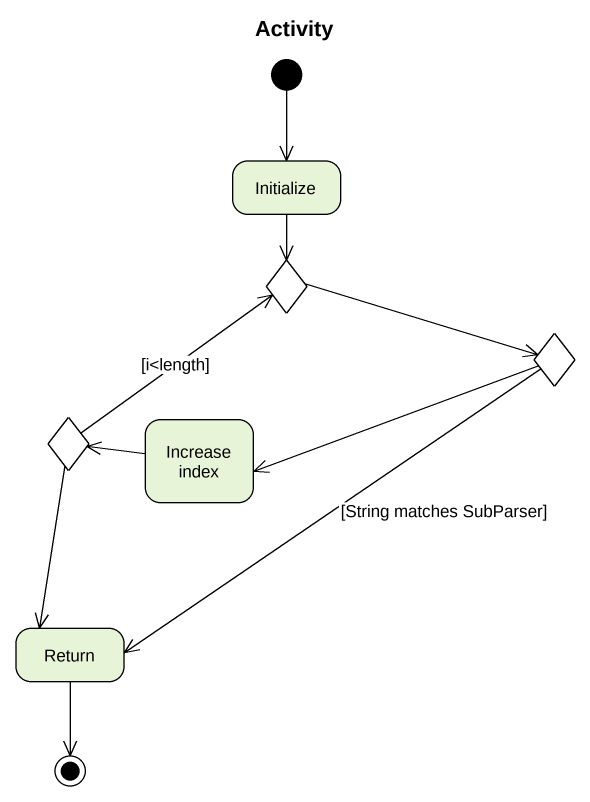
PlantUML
@startuml
title Activity
hide empty description
state Initialize
state choice1 <<choice>> #FFFE99
state choice2 <<choice>>
state choice3 <<choice>>
state "Increase index" as Increase_index
state "Return" as Return_
[*] --> Initialize
Initialize --> choice1
choice1 -right-> choice2
choice2 -left-> Increase_index
choice2 --> Return_ : [String matches SubParser]
choice3 -up-> choice1 : [i<length]
choice3 --> Return_
Increase_index -left-> choice3
Return_ --> [*]
@enduml
